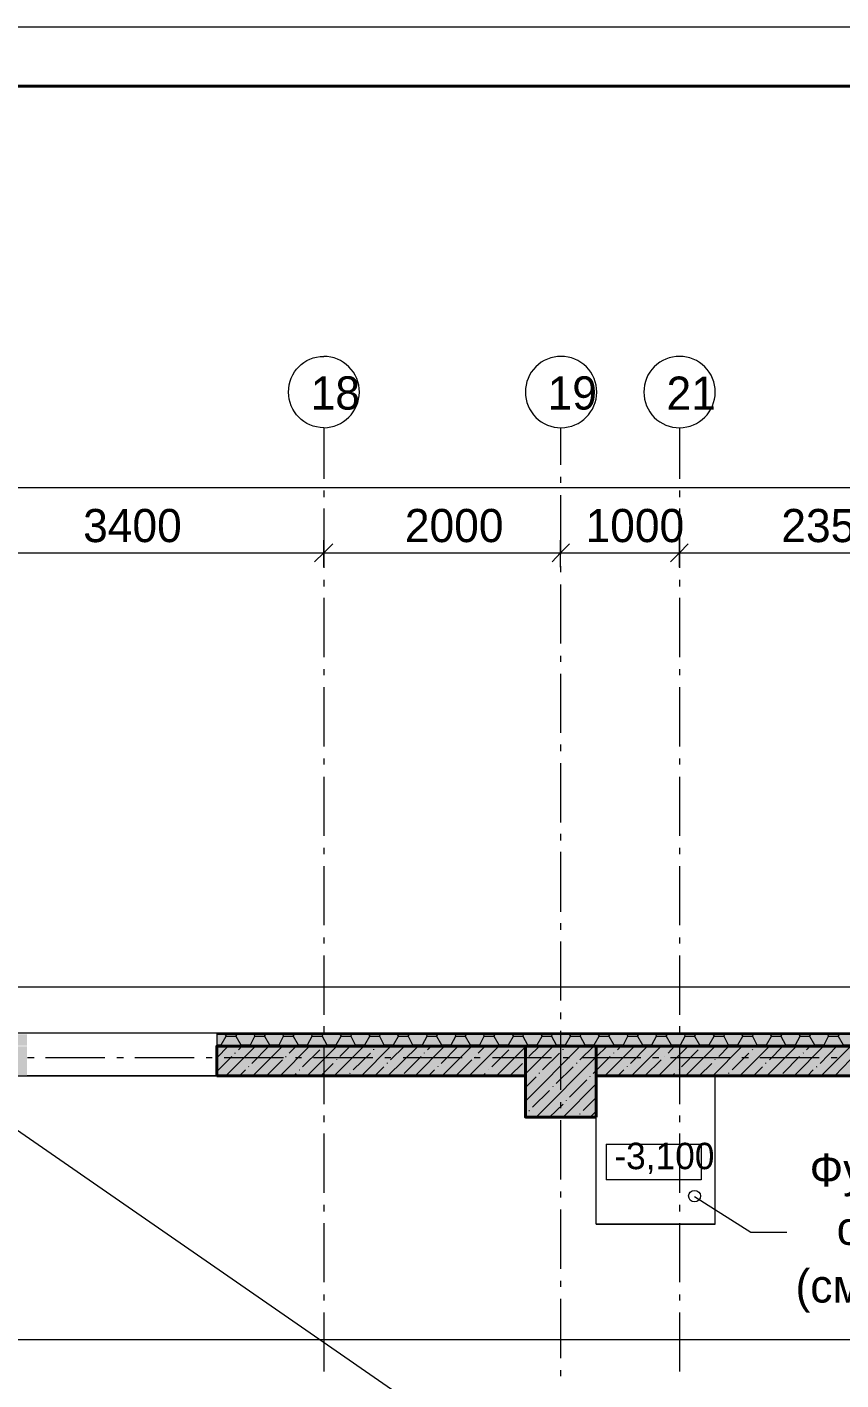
# Model space of a CAD drawing. Header units: millimetres. Extents: x -401725 to 250493, y 305116 to 802890.
# Drawn here: x -375123.105 to -375120.402, y 508986.751 to 508991.242 of the extents above; entities that cross this region are included whole.
import ezdxf

# ---------------------------------------------------------------- set-up
doc = ezdxf.new("R2010")
doc.units = ezdxf.units.MM
doc.layers.add('PDF _Геометрия', color=7, linetype='Continuous', true_color=0x1d1d1d)
doc.layers.add('PDF _Сплошная заливка', color=7, linetype='Continuous', true_color=0xffffff)
doc.layers.add('PDF _Текст', color=7, linetype='Continuous')

msp = doc.modelspace()

# ---------------------------------------------------------------- hatches: boundary and pattern name
at = {"layer": 'PDF _Сплошная заливка', "transparency": 33554559}
h = msp.add_hatch(color=256, dxfattribs=at)
h.paths.add_polyline_path([(-375123.1052843202, 508987.860588749), (-375123.1052843202, 508987.8987653915), (-375133.6947279508, 508987.8987653915), (-375133.6947279508, 508987.860588749)])
h.paths.add_polyline_path([(-375092.8681813878, 508987.860588749), (-375092.8681813878, 508987.8987653915), (-375102.5144555306, 508987.8987653915), (-375102.5144555306, 508987.860588749)])
h.paths.add_polyline_path([(-375102.9861030051, 508987.860588749), (-375102.9861030051, 508987.8987653915), (-375109.5058377056, 508987.8987653915), (-375109.5058377056, 508987.860588749)])
h.paths.add_polyline_path([(-375109.7424947423, 508987.860588749), (-375109.7424947423, 508987.8987653915), (-375122.475309955, 508987.8987653915), (-375122.475309955, 508987.860588749)])
h = msp.add_hatch(color=256, dxfattribs=at)
h.paths.add_polyline_path([(-375123.1052843202, 508987.760592818), (-375123.1052843202, 508987.8589221502), (-375123.4002723166, 508987.8589221502), (-375123.4002723166, 508987.760592818)])
h.paths.add_polyline_path([(-375122.475309955, 508987.8589221502), (-375122.475309955, 508987.760592818), (-375121.4503516623, 508987.760592818), (-375121.4503516623, 508987.8589221502)])

# ---------------------------------------------------------------- linework, layer by layer
at = {"layer": 'PDF _Геометрия', "color": 7, "lineweight": 18}
for points in [[(-375089.9816321799, 508991.2421178153), (-375136.7847276796, 508991.2421178153), (-375136.7847276796, 508958.1322002806)], [(-375122.0897288325, 508989.527116603), (-375122.1197276118, 508989.4971178237), (-375122.1497263911, 508989.4671190444)], [(-375121.3030619624, 508989.527116603), (-375121.3330607417, 508989.4971178237), (-375121.3613929221, 508989.4671190444)], [(-375120.909729375, 508989.527116603), (-375120.9380615554, 508989.4971178237), (-375120.9680603347, 508989.4671190444)]]:
    msp.add_lwpolyline(points, dxfattribs=at)
at = {"layer": 'PDF _Геометрия', "color": 7, "lineweight": 40}
for points in [[(-375135.9980608094, 508991.0454510978), (-375090.1707627224, 508991.0454510978)], [(-375122.4747267301, 508987.7604550651), (-375122.4747267301, 508987.8587843972), (-375121.4497684375, 508987.8587843972)], [(-375122.4747267301, 508987.7604512504), (-375121.4497684375, 508987.7604512504), (-375121.4497684375, 508987.8587805825)], [(-375121.4497277474, 508987.8587843972), (-375122.47468604, 508987.8587843972)]]:
    msp.add_lwpolyline(points, dxfattribs=at)
at = {"layer": 'PDF _Геометрия', "color": 7, "lineweight": 9}
msp.add_lwpolyline([(-375122.1197225255, 508989.912122554, 0.4119718309925604), (-375122.0013940071, 508990.0304510723, 0.4172634351384383), (-375122.1197225255, 508990.1487795906)], format="xyb", dxfattribs=at)
for points in [[(-375121.3313890565, 508990.1487795907, 0.4225352112568321), (-375121.4497175748, 508990.0304510723, 0.4172634351384382), (-375121.3313890565, 508989.912122554, 0.4119718309925604), (-375121.2130605382, 508990.0304510723, 0.4172634351384383)], [(-375120.9380564691, 508990.1487795907, 0.4225352112568321), (-375121.0563849875, 508990.0304510723, 0.4172634351384382), (-375120.9380564691, 508989.912122554, 0.4119718309925604), (-375120.8197279508, 508990.0304510723, 0.4172634351384383)]]:
    msp.add_lwpolyline(points, format="xyb", close=True, dxfattribs=at)
for points in [[(-375122.1197276118, 508989.9104510808), (-375122.1197276118, 508989.742124597)], [(-375121.3330607417, 508989.9104510808), (-375121.3330607417, 508989.7887893647)], [(-375120.9380615554, 508989.9104510808), (-375120.9380615554, 508989.742124597)], [(-375121.3330607417, 508989.7487844226), (-375121.3330607417, 508989.7287852364)], [(-375133.7030747204, 508989.7137875422), (-375092.8583045762, 508989.7137875422)], [(-375122.1197276118, 508989.7037845582), (-375122.1197276118, 508989.6821187732)], [(-375120.9380615554, 508989.7037845582), (-375120.9380615554, 508989.6821187732)], [(-375121.3330607417, 508989.6887845328), (-375121.3330607417, 508989.4921258686)], [(-375122.1197276118, 508989.6437844565), (-375122.1197276118, 508989.4471257923)], [(-375120.9380615554, 508989.6437844565), (-375120.9380615554, 508989.4471257923)], [(-375122.1197276118, 508989.4971178237), (-375122.1197276118, 508989.538782795)], [(-375121.3330607417, 508989.4971178237), (-375121.3330607417, 508989.538782795)], [(-375120.9380615554, 508989.4971178237), (-375120.9380615554, 508989.538782795)], [(-375123.4580607417, 508989.4487864571), (-375123.4580607417, 508989.4971178237), (-375122.1197818652, 508989.4971178237)], [(-375122.1197276118, 508989.4487864571), (-375122.1197276118, 508989.4971178237), (-375121.3330929547, 508989.4971178237)], [(-375121.3330607417, 508989.4487864571), (-375121.3330607417, 508989.4971178237), (-375120.9380768142, 508989.4971178237)], [(-375120.9380615554, 508989.4487864571), (-375120.9380615554, 508989.4971178237), (-375120.0130991938, 508989.4971178237)], [(-375121.3330607417, 508989.4521177475), (-375121.3330607417, 508989.4321185613)], [(-375122.1197276118, 508989.4071178831), (-375122.1197276118, 508989.385452098)], [(-375121.3330607417, 508989.3921178577), (-375121.3330607417, 508989.1954591934)], [(-375120.9380615554, 508989.4071178831), (-375120.9380615554, 508989.385452098)], [(-375122.1197276118, 508989.3471177814), (-375122.1197276118, 508989.1504591171)], [(-375120.9380615554, 508989.3471177814), (-375120.9380615554, 508989.1504591171)], [(-375121.3330607417, 508989.1554510723), (-375121.3330607417, 508989.1354518861)], [(-375122.1197276118, 508989.110451208), (-375122.1197276118, 508989.0904520217)], [(-375121.3330607417, 508989.0954511825), (-375121.3330607417, 508988.8987925182)], [(-375120.9380615554, 508989.110451208), (-375120.9380615554, 508989.0904520217)], [(-375122.1197276118, 508989.0504511062), (-375122.1197276118, 508988.853792442)], [(-375120.9380615554, 508989.0504511062), (-375120.9380615554, 508988.853792442)], [(-375121.3330607417, 508988.860451208), (-375121.3330607417, 508988.8387854229)], [(-375122.1197276118, 508988.8137845328), (-375122.1197276118, 508988.7937853466)], [(-375120.9380615554, 508988.8137845328), (-375120.9380615554, 508988.7937853466)], [(-375121.3330607417, 508988.7987845074), (-375121.3330607417, 508988.6021258431)], [(-375122.1197276118, 508988.7537844311), (-375122.1197276118, 508988.5571257668)], [(-375120.9380615554, 508988.7537844311), (-375120.9380615554, 508988.5571257668)], [(-375121.3330607417, 508988.5637845328), (-375121.3330607417, 508988.5421187478)], [(-375122.1197276118, 508988.5171178577), (-375122.1197276118, 508988.4971186715)], [(-375121.3330607417, 508988.5037844311), (-375121.3330607417, 508988.305459168)], [(-375120.9380615554, 508988.5171178577), (-375120.9380615554, 508988.4971186715)], [(-375122.1197276118, 508988.457117756), (-375122.1197276118, 508988.2604590917)], [(-375120.9380615554, 508988.457117756), (-375120.9380615554, 508988.2604590917)], [(-375121.3330607417, 508988.2671178577), (-375121.3330607417, 508988.2454520726)], [(-375122.1197276118, 508988.2204511825), (-375122.1197276118, 508988.2004519964)], [(-375120.9380615554, 508988.2204511825), (-375120.9380615554, 508988.2004519964)], [(-375121.3330607417, 508988.207117756), (-375121.3330607417, 508988.0104590917)], [(-375122.1197276118, 508988.1604510808), (-375122.1197276118, 508987.9637924165)], [(-375120.9380615554, 508988.1604510808), (-375120.9380615554, 508987.9637924165)], [(-375112.9847280186, 508987.9021178746), (-375112.9847280186, 508988.0554449688), (-375133.8905439909, 508988.0554449688), (-375133.8905439909, 508975.6542829273)], [(-375121.3330607417, 508987.9704511825), (-375121.3330607417, 508987.9487853975)], [(-375122.4747530092, 508987.9021178746), (-375123.1047273744, 508987.9021178746), (-375133.6942964662, 508987.9021178746)], [(-375122.4747267301, 508987.9021178746), (-375122.4747267301, 508987.8587863045)], [(-375109.741394414, 508987.9021178746), (-375122.4742096267, 508987.9021178746), (-375122.4742096267, 508987.8987846769), (-375122.4742096267, 508987.8604529034), (-375122.4742096267, 508987.8587863045)], [(-375122.1197276118, 508987.9254511062), (-375122.1197276118, 508987.9037853212)], [(-375121.3330607417, 508987.9104510808), (-375121.3330607417, 508987.7137924165)], [(-375120.9380615554, 508987.9254511062), (-375120.9380615554, 508987.9037853212)], [(-375122.4747267301, 508987.898784465), (-375109.7419115175, 508987.898784465)], [(-375122.4747267301, 508987.860451208), (-375109.7419115175, 508987.860451208)], [(-375122.4747267301, 508987.8587843972), (-375122.4747267301, 508987.7604550651)], [(-375122.1197276118, 508987.8637844056), (-375122.1197276118, 508987.6671257414)], [(-375121.4497277474, 508987.8587843972), (-375117.2765642274, 508987.8587843972)], [(-375120.9380615554, 508987.8637844056), (-375120.9380615554, 508987.6671257414)], [(-375123.0813941428, 508987.8204511402), (-375123.1030599278, 508987.8204511402)], [(-375122.8463943801, 508987.8204511402), (-375123.0430530444, 508987.8204511402)], [(-375122.7847276796, 508987.8204511402), (-375122.8063934646, 508987.8204511402)], [(-375122.5497270692, 508987.8204511402), (-375122.7463857335, 508987.8204511402)], [(-375122.4897278152, 508987.8204511402), (-375122.5097270014, 508987.8204511402)], [(-375122.253060606, 508987.8204511402), (-375122.4497192703, 508987.8204511402)], [(-375122.193061352, 508987.8204511402), (-375122.2130605382, 508987.8204511402)], [(-375121.9563941428, 508987.8204511402), (-375122.1530528071, 508987.8204511402)], [(-375121.8963948888, 508987.8204511402), (-375121.916394075, 508987.8204511402)], [(-375121.6597276796, 508987.8204511402), (-375121.8563863438, 508987.8204511402)], [(-375121.5997267301, 508987.8204511402), (-375121.6197259163, 508987.8204511402)], [(-375121.3630612164, 508987.8204511402), (-375121.5597198806, 508987.8204511402)], [(-375121.3030619624, 508987.8204511402), (-375121.3247277474, 508987.8204511402)], [(-375121.0663947531, 508987.8204511402), (-375121.2630534174, 508987.8204511402)], [(-375121.0063938037, 508987.8204511402), (-375121.0280595887, 508987.8204511402)], [(-375120.7697282899, 508987.8204511402), (-375120.968053553, 508987.8204511402)], [(-375120.7097273405, 508987.8204511402), (-375120.7313931255, 508987.8204511402)], [(-375120.4747267301, 508987.8204511402), (-375120.6713853944, 508987.8204511402)], [(-375120.4147274761, 508987.8204511402), (-375120.4347266623, 508987.8204511402)], [(-375123.3997280865, 508987.7604512504), (-375121.4498074322, 508987.7604512504)], [(-375121.5497270692, 508986.4804511995), (-375123.3996517925, 508987.7603991161)], [(-375122.4747267301, 508987.7604512504), (-375123.1047010954, 508987.7604512504)], [(-375121.2147118782, 508987.2688045896), (-375120.8197279508, 508987.2688045896), (-375120.8197279508, 508987.7604512504), (-375120.2497511442, 508987.7604512504)], [(-375120.8197279508, 508987.2687842446), (-375120.8197279508, 508987.7604309053), (-375121.2147118782, 508987.7604309053)], [(-375121.3330607417, 508987.6737847193), (-375121.3330607417, 508987.6537855331)], [(-375122.1197276118, 508987.6287844311), (-375122.1197276118, 508987.607118646)], [(-375120.8197432096, 508987.2687986557), (-375121.214727137, 508987.2687986557), (-375121.214727137, 508987.6237842107), (-375121.4497175749, 508987.6237842107)], [(-375121.3330607417, 508987.6137846176), (-375121.3330607417, 508987.4171259533)], [(-375120.9380615554, 508987.6287844311), (-375120.9380615554, 508987.607118646)], [(-375122.1197276118, 508987.5687847532), (-375122.1197276118, 508987.3721260889)], [(-375120.9380615554, 508987.5687847532), (-375120.9380615554, 508987.3721260889)], [(-375121.18139516, 508987.5337844819), (-375121.18139516, 508987.4154559636)], [(-375121.1813815967, 508987.5337844819), (-375120.866394414, 508987.5337844819), (-375120.866394414, 508987.4154559636), (-375121.1813815967, 508987.4154559636)], [(-375121.3330607417, 508987.3771178322), (-375121.3330607417, 508987.357118646)], [(-375122.1197276118, 508987.332117544), (-375122.1197276118, 508987.310451759)], [(-375121.3330607417, 508987.3171177305), (-375121.3330607417, 508987.1204590662)], [(-375120.9380615554, 508987.332117544), (-375120.9380615554, 508987.310451759)], [(-375120.8880601991, 508987.3604514199), (-375120.7014011279, 508987.2421229015)], [(-375122.1197276118, 508987.2721178661), (-375122.1197276118, 508987.0754592019)], [(-375120.9380615554, 508987.2721178661), (-375120.9380615554, 508987.0754592019)], [(-375120.7013943463, 508987.2421178153), (-375120.5813992291, 508987.2421178153)], [(-375121.3330607417, 508987.0804509452), (-375121.3330607417, 508987.060451759)], [(-375122.1197276118, 508987.0354510808), (-375122.1197276118, 508987.0154518946)], [(-375121.3330607417, 508987.0204508434), (-375121.3330607417, 508986.8237921792)], [(-375120.9380615554, 508987.0354510808), (-375120.9380615554, 508987.0154518946)], [(-375122.1197276118, 508986.9754509791), (-375122.1197276118, 508986.7787923148)], [(-375120.9380615554, 508986.9754509791), (-375120.9380615554, 508986.7787923148)], [(-375121.3330607417, 508986.7837844819), (-375121.3330607417, 508986.7637852958)]]:
    msp.add_lwpolyline(points, dxfattribs=at)
at = {"layer": 'PDF _Геометрия', "lineweight": 9}
for points in [[(-375122.4747267301, 508987.8637844056), (-375122.4597273405, 508987.8637844056), (-375122.4563941428, 508987.860451208)], [(-375122.4747267301, 508987.8204511402), (-375122.4363949566, 508987.8587829137)], [(-375122.4597273405, 508987.8637844056), (-375122.443061352, 508987.8921165861)], [(-375122.4480611485, 508987.898784253), (-375122.443061352, 508987.8921178577), (-375122.4113959738, 508987.8921178577)], [(-375122.4447279508, 508987.7604512504), (-375122.3463986187, 508987.8587805825)], [(-375122.4113942784, 508987.8921178577), (-375122.4063944819, 508987.898784253)], [(-375122.4113942784, 508987.8921165861), (-375122.3947282899, 508987.8637844056), (-375122.3630629118, 508987.8637844056)], [(-375122.4030612842, 508987.8471177814), (-375122.3913950922, 508987.8587839733)], [(-375122.3980614876, 508987.860451208), (-375122.3947282899, 508987.8637844056)], [(-375122.3613946175, 508987.860451208), (-375122.3630612164, 508987.8637844056), (-375122.3480618267, 508987.8921165861)], [(-375122.3580614198, 508987.802117917), (-375122.3013970589, 508987.8587822779)], [(-375122.3547282221, 508987.7604512504), (-375122.2563988899, 508987.8587805825)], [(-375122.3513950244, 508987.898784253), (-375122.3480618267, 508987.8921178577), (-375122.3163964485, 508987.8921178577)], [(-375122.3163947531, 508987.8921178577), (-375122.3113949566, 508987.898784253)], [(-375122.3163930577, 508987.8921165861), (-375122.2997270692, 508987.8637844056), (-375122.2680616911, 508987.8637844056), (-375122.2530623014, 508987.8921165861)], [(-375122.3030619624, 508987.860451208), (-375122.2997287646, 508987.8637844056)], [(-375122.2663933968, 508987.860451208), (-375122.2680599957, 508987.8637844056)], [(-375122.2647284933, 508987.7604512504), (-375122.1663991612, 508987.8587805825)], [(-375122.2563938037, 508987.898784253), (-375122.253060606, 508987.8921178577), (-375122.2213952278, 508987.8921178577)], [(-375122.2347280186, 508987.8354511656), (-375122.2113956347, 508987.8587835495)], [(-375122.2213935324, 508987.8921178577), (-375122.2163937359, 508987.898784253)], [(-375122.2213935324, 508987.8921165861), (-375122.2047275439, 508987.8637844056), (-375122.1730621658, 508987.8637844056)], [(-375122.2080607417, 508987.860451208), (-375122.2047275439, 508987.8637844056)], [(-375122.1747270692, 508987.7604512504), (-375122.0763977371, 508987.8587805825)], [(-375122.1713938715, 508987.860451208), (-375122.1730604704, 508987.8637844056), (-375122.1580610807, 508987.8921165861)], [(-375122.1613942784, 508987.898784253), (-375122.1580610807, 508987.8921178577), (-375122.1247291037, 508987.8921178577)], [(-375122.1247274083, 508987.8921178577), (-375122.1213942106, 508987.898784253)], [(-375122.1247274083, 508987.8921165861), (-375122.1097280186, 508987.8637844056), (-375122.0780626405, 508987.8637844056)], [(-375122.1213942106, 508987.8587843972), (-375122.1213942106, 508987.8587843972)], [(-375122.1130612164, 508987.860451208), (-375122.1097280186, 508987.8637844056)], [(-375122.0847273405, 508987.7604512504), (-375121.9863980084, 508987.8587805825)], [(-375122.0747277474, 508987.860451208), (-375122.0780609451, 508987.8637844056), (-375122.0613949566, 508987.8921165861)], [(-375122.0663947531, 508987.898784253), (-375122.0613949566, 508987.8921178577), (-375122.0297295784, 508987.8921178577)], [(-375122.0663947531, 508987.8254511486), (-375122.0313961773, 508987.8587831256)], [(-375122.029727883, 508987.8921178577), (-375122.0263946853, 508987.898784253)], [(-375122.029727883, 508987.8921165861), (-375122.0147284933, 508987.8637844056), (-375121.9830631152, 508987.8637844056)], [(-375122.0163933968, 508987.860451208), (-375122.0147267979, 508987.8637844056)], [(-375121.9947276118, 508987.7604512504), (-375121.8963982796, 508987.8587805825)], [(-375121.9797282221, 508987.860451208), (-375121.9830614198, 508987.8637844056), (-375121.9663954313, 508987.8921165861)], [(-375121.9713935324, 508987.898784253), (-375121.9663937359, 508987.8921178577), (-375121.9347283577, 508987.8921178577), (-375121.93139516, 508987.898784253)], [(-375121.943061352, 508987.8587843972), (-375121.9413947531, 508987.8587843972)], [(-375121.9347266623, 508987.8921165861), (-375121.9197272726, 508987.8637844056), (-375121.8880618945, 508987.8637844056)], [(-375121.9213938715, 508987.860451208), (-375121.9197272726, 508987.8637844056)], [(-375121.9063944819, 508987.7604512504), (-375121.8063985509, 508987.8587805825)], [(-375121.8980614876, 508987.8137845328), (-375121.8513967198, 508987.8587827018)], [(-375121.8847270014, 508987.860451208), (-375121.8880601991, 508987.8637844056), (-375121.8713942106, 508987.8921165861)], [(-375121.8763940071, 508987.898784253), (-375121.8713942106, 508987.8921178577), (-375121.8397288325, 508987.8921178577)], [(-375121.839727137, 508987.8921178577), (-375121.8347273405, 508987.898784253)], [(-375121.839727137, 508987.8921165861), (-375121.8247277474, 508987.8637844056), (-375121.7913957704, 508987.8637844056)], [(-375121.8263943463, 508987.860451208), (-375121.8247277474, 508987.8637844056)], [(-375121.8163947531, 508987.7604512504), (-375121.718065421, 508987.8587805825)], [(-375121.7897274761, 508987.860451208), (-375121.791394075, 508987.8637844056), (-375121.7763946853, 508987.8921165861)], [(-375121.779727883, 508987.898784253), (-375121.7763946853, 508987.8921178577), (-375121.7447293072, 508987.8921178577)], [(-375121.7747280865, 508987.8471177814), (-375121.7630618945, 508987.8587839733)], [(-375121.7447276118, 508987.8921178577), (-375121.7397278152, 508987.898784253)], [(-375121.7447276118, 508987.8921165861), (-375121.7280616232, 508987.8637844056), (-375121.6963962451, 508987.8637844056)], [(-375121.731394821, 508987.860451208), (-375121.7280616232, 508987.8637844056)], [(-375121.7297282221, 508987.802117917), (-375121.6730638612, 508987.8587822779)], [(-375121.7263950244, 508987.7604512504), (-375121.6280656923, 508987.8587805825)], [(-375121.6947279508, 508987.860451208), (-375121.6963945497, 508987.8637844056), (-375121.68139516, 508987.8921165861)], [(-375121.6847283577, 508987.898784253), (-375121.68139516, 508987.8921178577), (-375121.6497297819, 508987.8921178577)], [(-375121.6497280865, 508987.8921178577), (-375121.6447282899, 508987.898784253)], [(-375121.6497263911, 508987.8921165861), (-375121.6330604025, 508987.8637844056), (-375121.6013950244, 508987.8637844056), (-375121.5863956347, 508987.8921165861)], [(-375121.6363952957, 508987.860451208), (-375121.6330620979, 508987.8637844056)], [(-375121.6363952957, 508987.7604512504), (-375121.5380659635, 508987.8587805825)], [(-375121.606394821, 508987.8354511656), (-375121.5830624371, 508987.8587835495)], [(-375121.5997267301, 508987.860451208), (-375121.601393329, 508987.8637844056)], [(-375121.589727137, 508987.898784253), (-375121.5863939393, 508987.8921178577), (-375121.5547285612, 508987.8921178577)], [(-375121.5547268658, 508987.8921178577), (-375121.5497270692, 508987.898784253)], [(-375121.5547268658, 508987.8921165861), (-375121.5380608772, 508987.8637844056), (-375121.5063954991, 508987.8637844056)], [(-375121.5463938715, 508987.7604512504), (-375121.4497311382, 508987.8571139837)], [(-375121.541394075, 508987.860451208), (-375121.5380608772, 508987.8637844056)], [(-375121.503060606, 508987.860451208), (-375121.5063938037, 508987.8637844056), (-375121.4897278152, 508987.8921165861)], [(-375121.4947276118, 508987.898784253), (-375121.4897278152, 508987.8921178577), (-375121.4580624371, 508987.8921178577)], [(-375121.4930610129, 508987.8587843972), (-375121.4930610129, 508987.8587843972)], [(-375121.4580607417, 508987.8921178577), (-375121.4547275439, 508987.898784253)], [(-375121.4580607417, 508987.8921165861), (-375121.443061352, 508987.8637844056), (-375121.4113959738, 508987.8637844056)], [(-375121.4497277474, 508987.8571177984), (-375121.4480611485, 508987.8587843972)], [(-375121.4497277474, 508987.7671178577), (-375121.3580648106, 508987.8587807944)], [(-375121.4497277474, 508987.677117917), (-375121.2680684727, 508987.8587771917)], [(-375121.4447279508, 508987.860451208), (-375121.443061352, 508987.8637844056)], [(-375121.4380615554, 508987.8254511486), (-375121.4030629796, 508987.8587831256)], [(-375121.4080610807, 508987.860451208), (-375121.4113942784, 508987.8637844056), (-375121.3947282899, 508987.8921165861)], [(-375121.3997280865, 508987.898784253), (-375121.3947282899, 508987.8921178577), (-375121.3630629118, 508987.8921178577)], [(-375121.3630612164, 508987.8921178577), (-375121.3597280186, 508987.898784253)], [(-375121.3630612164, 508987.8921165861), (-375121.3480618267, 508987.8637844056), (-375121.3163964485, 508987.8637844056)], [(-375121.3497267301, 508987.860451208), (-375121.3480601313, 508987.8637844056)], [(-375121.3130615554, 508987.860451208), (-375121.3163947531, 508987.8637844056), (-375121.2997287646, 508987.8921165861)], [(-375121.3130615554, 508987.8587843972), (-375121.3130615554, 508987.8587843972)], [(-375121.3047268658, 508987.898784253), (-375121.2997270692, 508987.8921178577), (-375121.2680616911, 508987.8921178577), (-375121.2647284933, 508987.898784253)], [(-375121.2697282899, 508987.8137845328), (-375121.2230635221, 508987.8587827018)], [(-375121.2680599957, 508987.8921165861), (-375121.253060606, 508987.8637844056), (-375121.2213952278, 508987.8637844056)], [(-375121.2547272049, 508987.860451208), (-375121.253060606, 508987.8637844056)], [(-375121.2180603347, 508987.860451208), (-375121.2213935324, 508987.8637844056), (-375121.2047275439, 508987.8921165861)], [(-375121.214727137, 508987.8237845498), (-375121.1780619624, 508987.8587831256)], [(-375121.2097273405, 508987.898784253), (-375121.2047275439, 508987.8921178577), (-375121.1730621658, 508987.8921178577)], [(-375121.1863949566, 508987.7604512504), (-375121.0880656245, 508987.8587805825)], [(-375121.1730604704, 508987.8921178577), (-375121.1680606738, 508987.898784253)], [(-375121.1730604704, 508987.8921165861), (-375121.1563944819, 508987.8637844056), (-375121.1247291037, 508987.8637844056)], [(-375121.1597276796, 508987.860451208), (-375121.1563944819, 508987.8637844056)], [(-375121.1447282899, 508987.8471177814), (-375121.1330620979, 508987.8587839733)], [(-375121.1230608094, 508987.860451208), (-375121.1247274083, 508987.8637844056), (-375121.1097280186, 508987.8921165861)], [(-375121.1130612164, 508987.898784253), (-375121.1097280186, 508987.8921178577), (-375121.0780626405, 508987.8921178577)], [(-375121.1013950244, 508987.802117917), (-375121.0447306635, 508987.8587822779)], [(-375121.0980618267, 508987.7604512504), (-375120.9997324946, 508987.8587805825)], [(-375121.0780609451, 508987.8921178577), (-375121.0730611485, 508987.898784253)], [(-375121.0780609451, 508987.8921165861), (-375121.0613949566, 508987.8637844056), (-375121.0297295784, 508987.8637844056)], [(-375121.0647281543, 508987.860451208), (-375121.0613949566, 508987.8637844056)], [(-375121.0280612842, 508987.860451208), (-375121.029727883, 508987.8637844056), (-375121.0147284933, 508987.8921165861)], [(-375121.0180616911, 508987.898784253), (-375121.0147284933, 508987.8921178577), (-375120.9830631152, 508987.8921178577)], [(-375121.0080604025, 508987.7604512504), (-375120.9097310704, 508987.8587805825)], [(-375120.9830614198, 508987.8921178577), (-375120.9780616232, 508987.898784253)], [(-375120.9830597244, 508987.8921165861), (-375120.9663937359, 508987.8637844056), (-375120.9347283577, 508987.8637844056), (-375120.9197289681, 508987.8921165861)], [(-375120.9763950244, 508987.8354511656), (-375120.9547292393, 508987.8587835495)], [(-375120.969728629, 508987.860451208), (-375120.9663954313, 508987.8637844056)], [(-375120.9330600635, 508987.860451208), (-375120.9347266623, 508987.8637844056)], [(-375120.9230604704, 508987.898784253), (-375120.9197272726, 508987.8921178577), (-375120.8880618945, 508987.8921178577)], [(-375120.9180606738, 508987.7604512504), (-375120.8197313417, 508987.8587805825)], [(-375120.8880601991, 508987.8921178577), (-375120.8830604025, 508987.898784253)], [(-375120.8880601991, 508987.8921165861), (-375120.8713942106, 508987.8637844056), (-375120.8397288325, 508987.8637844056)], [(-375120.8747274083, 508987.860451208), (-375120.8713942106, 508987.8637844056)], [(-375120.8647278152, 508987.8587843972), (-375120.8647278152, 508987.8587843972)], [(-375120.8363939393, 508987.860451208), (-375120.839727137, 508987.8637844056), (-375120.8230611485, 508987.8921165861)], [(-375120.8280609451, 508987.898784253), (-375120.8230611485, 508987.8921178577), (-375120.7913957704, 508987.8921178577)], [(-375120.8280609451, 508987.7604512504), (-375120.729731613, 508987.8587805825)], [(-375120.8080600635, 508987.8254511486), (-375120.7747280865, 508987.8587831256)], [(-375120.791394075, 508987.8921178577), (-375120.7880608772, 508987.898784253)], [(-375120.791394075, 508987.8921165861), (-375120.7763946853, 508987.8637844056), (-375120.7447293072, 508987.8637844056)], [(-375120.7780612842, 508987.860451208), (-375120.7763946853, 508987.8637844056)], [(-375120.741394414, 508987.860451208), (-375120.7447276118, 508987.8637844056), (-375120.7280616232, 508987.8921165861)], [(-375120.7380612164, 508987.7604512504), (-375120.6397318842, 508987.8587805825)], [(-375120.7330614198, 508987.898784253), (-375120.7280616232, 508987.8921178577), (-375120.6963962451, 508987.8921178577)], [(-375120.6963945497, 508987.8921178577), (-375120.693061352, 508987.898784253)], [(-375120.6963945497, 508987.8921165861), (-375120.68139516, 508987.8637844056), (-375120.6497297819, 508987.8637844056)], [(-375120.6847283577, 508987.8587843972), (-375120.6847283577, 508987.8587843972)], [(-375120.6830600635, 508987.860451208), (-375120.6813934646, 508987.8637844056)], [(-375120.6463948888, 508987.860451208), (-375120.6497280865, 508987.8637844056), (-375120.6330620979, 508987.8921165861)], [(-375120.6480614876, 508987.7604512504), (-375120.5497321555, 508987.8587805825)], [(-375120.6397284933, 508987.8137845328), (-375120.5947303244, 508987.8587827018)], [(-375120.6380601991, 508987.898784253), (-375120.6330604025, 508987.8921178577), (-375120.6013950244, 508987.8921178577), (-375120.5963952278, 508987.898784253)], [(-375120.601393329, 508987.8921165861), (-375120.5863939393, 508987.8637844056), (-375120.5530619624, 508987.8637844056), (-375120.5380625727, 508987.8921165861)], [(-375120.5880605382, 508987.860451208), (-375120.5863939393, 508987.8637844056)], [(-375120.5580600635, 508987.7604512504), (-375120.4597307313, 508987.8587805825)], [(-375120.5513936681, 508987.860451208), (-375120.5530602669, 508987.8637844056)], [(-375120.5430606738, 508987.898784253), (-375120.5380608772, 508987.8921178577), (-375120.5063954991, 508987.8921178577)], [(-375120.5163933968, 508987.8471177814), (-375120.5047272049, 508987.8587839733)], [(-375120.5063938037, 508987.8921178577), (-375120.5013940071, 508987.898784253)], [(-375120.5063938037, 508987.8921165861), (-375120.4897278152, 508987.8637844056), (-375120.4580624371, 508987.8637844056)], [(-375120.4930610129, 508987.860451208), (-375120.4897278152, 508987.8637844056)], [(-375120.4713935324, 508987.802117917), (-375120.4163957704, 508987.8587822779)], [(-375120.4680603347, 508987.7604512504), (-375120.3697310026, 508987.8587805825)], [(-375120.4563941428, 508987.860451208), (-375120.4580607417, 508987.8637844056), (-375120.443061352, 508987.8921165861)], [(-375120.4463945497, 508987.898784253), (-375120.443061352, 508987.8921178577), (-375120.4113959738, 508987.8921178577)], [(-375120.4113942784, 508987.8921178577), (-375120.4063944819, 508987.898784253)], [(-375120.4113942784, 508987.8921165861), (-375120.3947282899, 508987.8637844056), (-375120.3630629118, 508987.8637844056)], [(-375122.4747267301, 508987.7754510639), (-375122.4247287646, 508987.8254490293)], [(-375122.4147274761, 508987.8354511656), (-375122.4130608772, 508987.8371177644)], [(-375122.3097283577, 508987.7604512504), (-375122.2563971945, 508987.8137824135)], [(-375122.2463942106, 508987.8254511486), (-375122.2447276118, 508987.8254511486)], [(-375122.1897281543, 508987.7904510893), (-375122.1330637934, 508987.8471154502)], [(-375122.0763943463, 508987.8137845328), (-375122.0763943463, 508987.8154511317)], [(-375122.0213948888, 508987.7804510723), (-375121.9647305279, 508987.8354488343)], [(-375121.9530609451, 508987.8471177814), (-375121.9530609451, 508987.8487843802)], [(-375121.8530616232, 508987.7687844565), (-375121.7963972624, 508987.8254488174)], [(-375121.7847276796, 508987.8354511656), (-375121.7847276796, 508987.8371177644)], [(-375121.68139516, 508987.7604512504), (-375121.6280639968, 508987.8137824135)], [(-375121.616394414, 508987.8254511486), (-375121.616394414, 508987.8254511486)], [(-375121.5613949566, 508987.7904510893), (-375121.5047305957, 508987.8471154502)], [(-375121.4480611485, 508987.8137845328), (-375121.4480611485, 508987.8154511317)], [(-375121.4147274761, 508987.6237842107), (-375121.2147356141, 508987.8237760726)], [(-375121.3930616911, 508987.7804510723), (-375121.3363973302, 508987.8354488343)], [(-375121.3247277474, 508987.8471177814), (-375121.3247277474, 508987.8487843802)], [(-375121.214727137, 508987.7787844735), (-375121.1680623692, 508987.8254492413)], [(-375121.1563944819, 508987.8354511656), (-375121.1563944819, 508987.8371177644)], [(-375121.0530619624, 508987.7604512504), (-375120.9997307991, 508987.8137824135)], [(-375120.9880612164, 508987.8254511486), (-375120.9880612164, 508987.8254511486)], [(-375120.93139516, 508987.7904510893), (-375120.876397398, 508987.8471154502)], [(-375120.8197279508, 508987.8137845328), (-375120.8197279508, 508987.8154511317)], [(-375120.7630601991, 508987.7804510723), (-375120.7080624371, 508987.8354488343)], [(-375120.6963945497, 508987.8471177814), (-375120.6947279508, 508987.8487843802)], [(-375120.594728629, 508987.7687844565), (-375120.539730867, 508987.8254488174)], [(-375120.5280612842, 508987.8354511656), (-375120.5263946853, 508987.8371177644)], [(-375120.4230604704, 508987.7604512504), (-375120.371395906, 508987.8137824135)], [(-375122.3997280865, 508987.7604512504), (-375122.3797289003, 508987.7804504365)], [(-375122.3697276118, 508987.7904510893), (-375122.3680610129, 508987.7921176881)], [(-375122.219728629, 508987.7604512504), (-375122.2113956347, 508987.7687842446)], [(-375122.2013943463, 508987.7804510723), (-375122.1997277474, 508987.7804510723)], [(-375122.1297272049, 508987.7604512504), (-375122.0880622336, 508987.8021162216)], [(-375122.0330610807, 508987.7687844565), (-375122.0313944819, 508987.7704510554)], [(-375121.9497277474, 508987.7604512504), (-375121.9197289681, 508987.7904500297)], [(-375121.9080610807, 508987.802117917), (-375121.9080610807, 508987.8037845159)], [(-375121.7713948888, 508987.7604512504), (-375121.7513957026, 508987.7804504365)], [(-375121.7397278152, 508987.7904510893), (-375121.7397278152, 508987.7921176881)], [(-375121.5913937359, 508987.7604512504), (-375121.5830607417, 508987.7687842446)], [(-375121.5713945497, 508987.7804510723), (-375121.5713945497, 508987.7804510723)], [(-375121.5013940071, 508987.7604512504), (-375121.4597290359, 508987.8021162216)], [(-375121.4563941428, 508987.7604512504), (-375121.4497277474, 508987.7671176458)], [(-375121.4030612842, 508987.7687844565), (-375121.4030612842, 508987.7704510554)], [(-375121.3480618267, 508987.735451208), (-375121.2913974658, 508987.79044897)], [(-375121.279727883, 508987.802117917), (-375121.279727883, 508987.8037845159)], [(-375121.2247267301, 508987.7687844565), (-375121.214727137, 508987.7787840496)], [(-375121.1430616911, 508987.7604512504), (-375121.1230625049, 508987.7804504365)], [(-375121.1113946175, 508987.7904510893), (-375121.1113946175, 508987.7921176881)], [(-375120.9630605382, 508987.7604512504), (-375120.9547275439, 508987.7687842446)], [(-375120.943061352, 508987.7804510723), (-375120.943061352, 508987.7804510723)], [(-375120.8730608094, 508987.7604512504), (-375120.8313958382, 508987.8021162216)], [(-375120.7747280865, 508987.7687844565), (-375120.7747280865, 508987.7704510554)], [(-375120.693061352, 508987.7604512504), (-375120.6630625727, 508987.7904500297)], [(-375120.6513946853, 508987.802117917), (-375120.6513946853, 508987.8037845159)], [(-375120.5130601991, 508987.7604512504), (-375120.4947276118, 508987.7804504365)], [(-375120.4830614198, 508987.7904510893), (-375120.481394821, 508987.7921176881)], [(-375121.4497277474, 508987.7221177814), (-375121.4147291715, 508987.7571163572)], [(-375121.3580614198, 508987.7237843802), (-375121.3580614198, 508987.7254509791)], [(-375121.3247277474, 508987.6237842107), (-375121.2147322233, 508987.7337797348)], [(-375121.3030619624, 508987.6904511317), (-375121.2463976014, 508987.7471154926)], [(-375121.2347280186, 508987.7571178407), (-375121.2347280186, 508987.7587844396)], [(-375121.4263936681, 508987.6571178831), (-375121.3697293072, 508987.7121156452)], [(-375121.3130615554, 508987.6787845159), (-375121.3130615554, 508987.6804511147)], [(-375121.2580604025, 508987.6454508434), (-375121.2147288325, 508987.6887824135)], [(-375121.4497277474, 508987.6321180526), (-375121.4480611485, 508987.6337846515)], [(-375121.4380615554, 508987.6454508434), (-375121.4363949566, 508987.6454508434)], [(-375121.3697276118, 508987.6237842107), (-375121.3247294428, 508987.6671157808)], [(-375121.2697282899, 508987.6337846515), (-375121.2680616911, 508987.6354512504)], [(-375121.2347280186, 508987.6237842107), (-375121.2147288325, 508987.6437833969)]]:
    msp.add_lwpolyline(points, dxfattribs=at)
at = {"layer": 'PDF _Геометрия', "color": 7, "lineweight": 40}
for points in [[(-375121.214727137, 508987.6237842107), (-375121.214727137, 508987.8587746485), (-375121.4497175749, 508987.8587746485), (-375121.4497175749, 508987.6237842107)], [(-375121.214727137, 508987.7604512504), (-375120.249766403, 508987.7604512504), (-375120.249766403, 508987.8587805825), (-375121.214727137, 508987.8587805825)]]:
    msp.add_lwpolyline(points, close=True, dxfattribs=at)
at = {"layer": 'PDF _Геометрия', "color": 8, "lineweight": 9, "true_color": 0x808080}
msp.add_lwpolyline([(-375134.644731045, 508986.8854652375), (-375091.7322234629, 508986.8854652375)], dxfattribs=at)
at = {"layer": 'PDF _Геометрия', "color": 7, "lineweight": 9}
for points in [[(-375122.236384445, 508990.0304510723), (-375122.236384445, 508990.0971150263), (-375122.1847198806, 508990.1487795907), (-375122.1197225255, 508990.1487795907)], [(-375122.1197225255, 508989.912122554), (-375122.1847198806, 508989.912122554), (-375122.236384445, 508989.9654537172), (-375122.236384445, 508990.0304510723)], [(-375120.9080593853, 508987.3621180187), (-375120.9080593853, 508987.3721176118), (-375120.8997263911, 508987.3804506061), (-375120.8880601991, 508987.3804506061)], [(-375120.8880601991, 508987.3421188325), (-375120.8997263911, 508987.3421188325), (-375120.9080593853, 508987.3521184257), (-375120.9080593853, 508987.3621180187)], [(-375120.8880601991, 508987.3804506061), (-375120.878060606, 508987.3804506061), (-375120.8680610129, 508987.3721176118), (-375120.8680610129, 508987.3621180187)], [(-375120.8680610129, 508987.3621180187), (-375120.8680610129, 508987.3521184257), (-375120.878060606, 508987.3421188325), (-375120.8880601991, 508987.3421188325)]]:
    msp.add_open_spline(points, degree=3, dxfattribs=at)
at = {"layer": 'PDF _Геометрия', "color": 7, "lineweight": 5}
for points in [[(-375120.9080593853, 508987.3621180187), (-375120.9080593853, 508987.3721176118), (-375120.8997263911, 508987.3804506061), (-375120.8880601991, 508987.3804506061)], [(-375120.8880601991, 508987.3421188325), (-375120.8997263911, 508987.3421188325), (-375120.9080593853, 508987.3521184257), (-375120.9080593853, 508987.3621180187)], [(-375120.8880601991, 508987.3804506061), (-375120.878060606, 508987.3804506061), (-375120.8680610129, 508987.3721176118), (-375120.8680610129, 508987.3621180187)], [(-375120.8680610129, 508987.3621180187), (-375120.8680610129, 508987.3521184257), (-375120.878060606, 508987.3421188325), (-375120.8880601991, 508987.3421188325)]]:
    msp.add_open_spline(points, degree=3, dxfattribs=at)
at = {"layer": 'PDF _Сплошная заливка', "lineweight": 5, "transparency": 33554559}
for points in [[(-375121.4503516623, 508987.8589221502), (-375121.4503516623, 508987.6239317123), (-375121.2153612245, 508987.8589221502), (-375121.2153612245, 508987.6239317123)], [(-375121.2153612245, 508987.8589221502), (-375121.2153612245, 508987.760592818), (-375120.2504004904, 508987.8589221502), (-375120.2504004904, 508987.760592818)]]:
    msp.add_solid(points, dxfattribs=at)

# ---------------------------------------------------------------- texts
at = {"layer": 'PDF _Текст', "attachment_point": 4, "style": ''}
for s, insert, char_height in [('18', (-375122.1630659635, 508990.0267503921), 0.1103358192162381), ('19', (-375121.3763990934, 508990.0267503921), 0.1103358192162381), ('21', (-375120.9814016026, 508990.0267503921), 0.1103358192162381), ('3400', (-375122.9184709657, 508989.5866384901), 0.1100871794753604), ('2000', (-375121.850181103, 508989.5866384901), 0.1100871794753604), ('1000', (-375121.2501953445, 508989.5866384901), 0.1100871794753604), ('2350', (-375120.600213316, 508989.5866384901), 0.1100871794753604), ('-3,100', (-375121.1547346647, 508987.4865598014), 0.08767804875969887), ('Фундаменты под', (-375120.5064005854, 508987.4316088753), 0.1100175482117467), ('оборудование', (-375120.4163957704, 508987.2382751436), 0.1100175482117467), ('(см. раздел КЖ5.2)', (-375120.5530653532, 508987.0466086465), 0.1100175482117467)]:
    msp.add_mtext(s, dxfattribs=dict(at, insert=insert, char_height=char_height))

doc.saveas('drawing.dxf')
